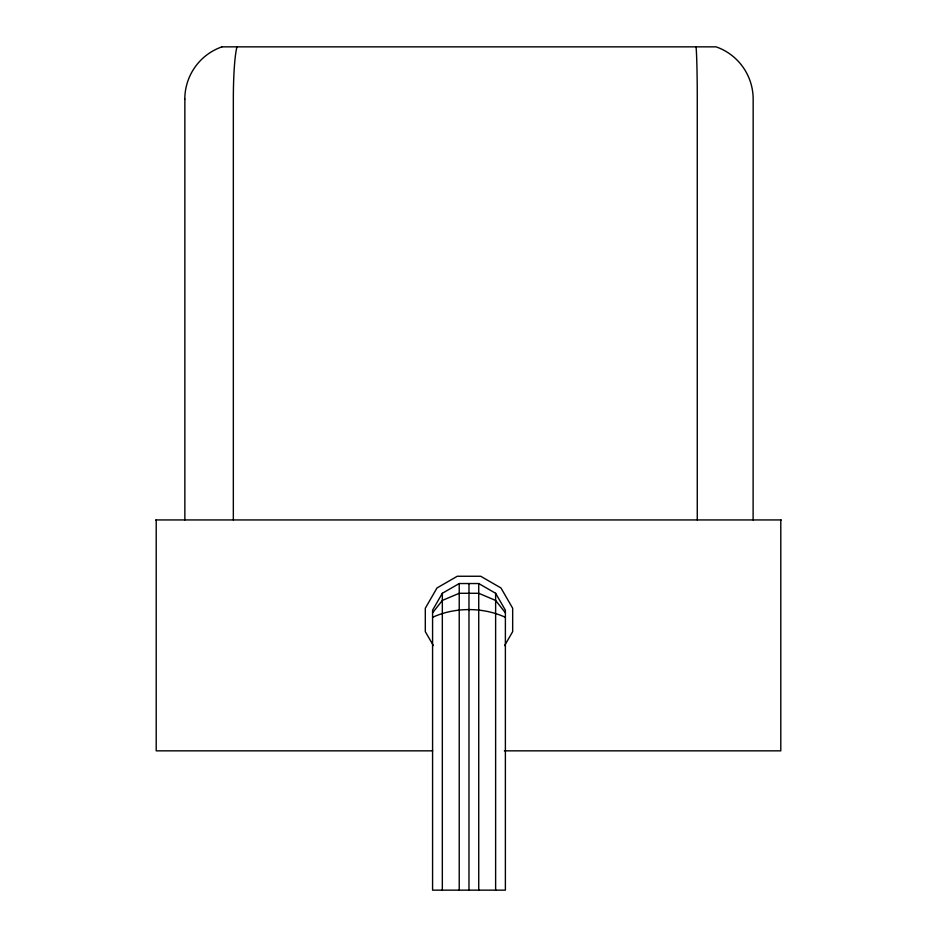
<?xml version="1.0" encoding="UTF-8"?>
<svg xmlns="http://www.w3.org/2000/svg" width="937" height="937" viewBox="0 0 937 937"><rect width="100%" height="100%" fill="white"/><g stroke="black" fill="none" stroke-linecap="round" stroke-linejoin="round"><path stroke-width="1.41" d="M442.334 593.285L432.578 610.186L432.578 890.15L505.383 890.15L505.383 610.186L495.626 593.285L478.737 583.54L459.224 583.54L442.334 593.285L442.334 890.15M504.621 645.581L512.668 631.643L512.668 608.23L500.955 587.956L480.681 576.255L457.279 576.255L437.005 587.956L425.304 608.23L425.304 631.643L433.351 645.581M432.578 612.798L442.334 600.43L459.224 593.285L478.737 593.285L495.626 600.43L505.383 612.798M432.578 617.319C454.832 607.012 483.129 607.012 505.383 617.319M221.87 46.85L716.102 46.85A55.365 55.096 90 0 1 753.161 99.064L753.114 519.941M155.729 519.941L781.271 519.941M432.66 750.842L156.21 750.842L156.21 519.941M504.34 750.842L780.79 750.842L780.79 519.941M697.269 519.941L697.269 99.064A55.33 1.815 90 0 0 696.062 46.85M495.626 593.285L495.626 890.15M478.737 583.54L478.737 890.15M468.98 583.54L468.98 890.15M459.224 583.54L459.224 890.15M233.336 519.941L233.336 99.064A55.365 5.423 90 0 1 236.991 46.885M184.858 99.064L184.858 519.941M184.812 99.064A55.365 55.096 90 0 1 221.882 46.885"/></g></svg>
